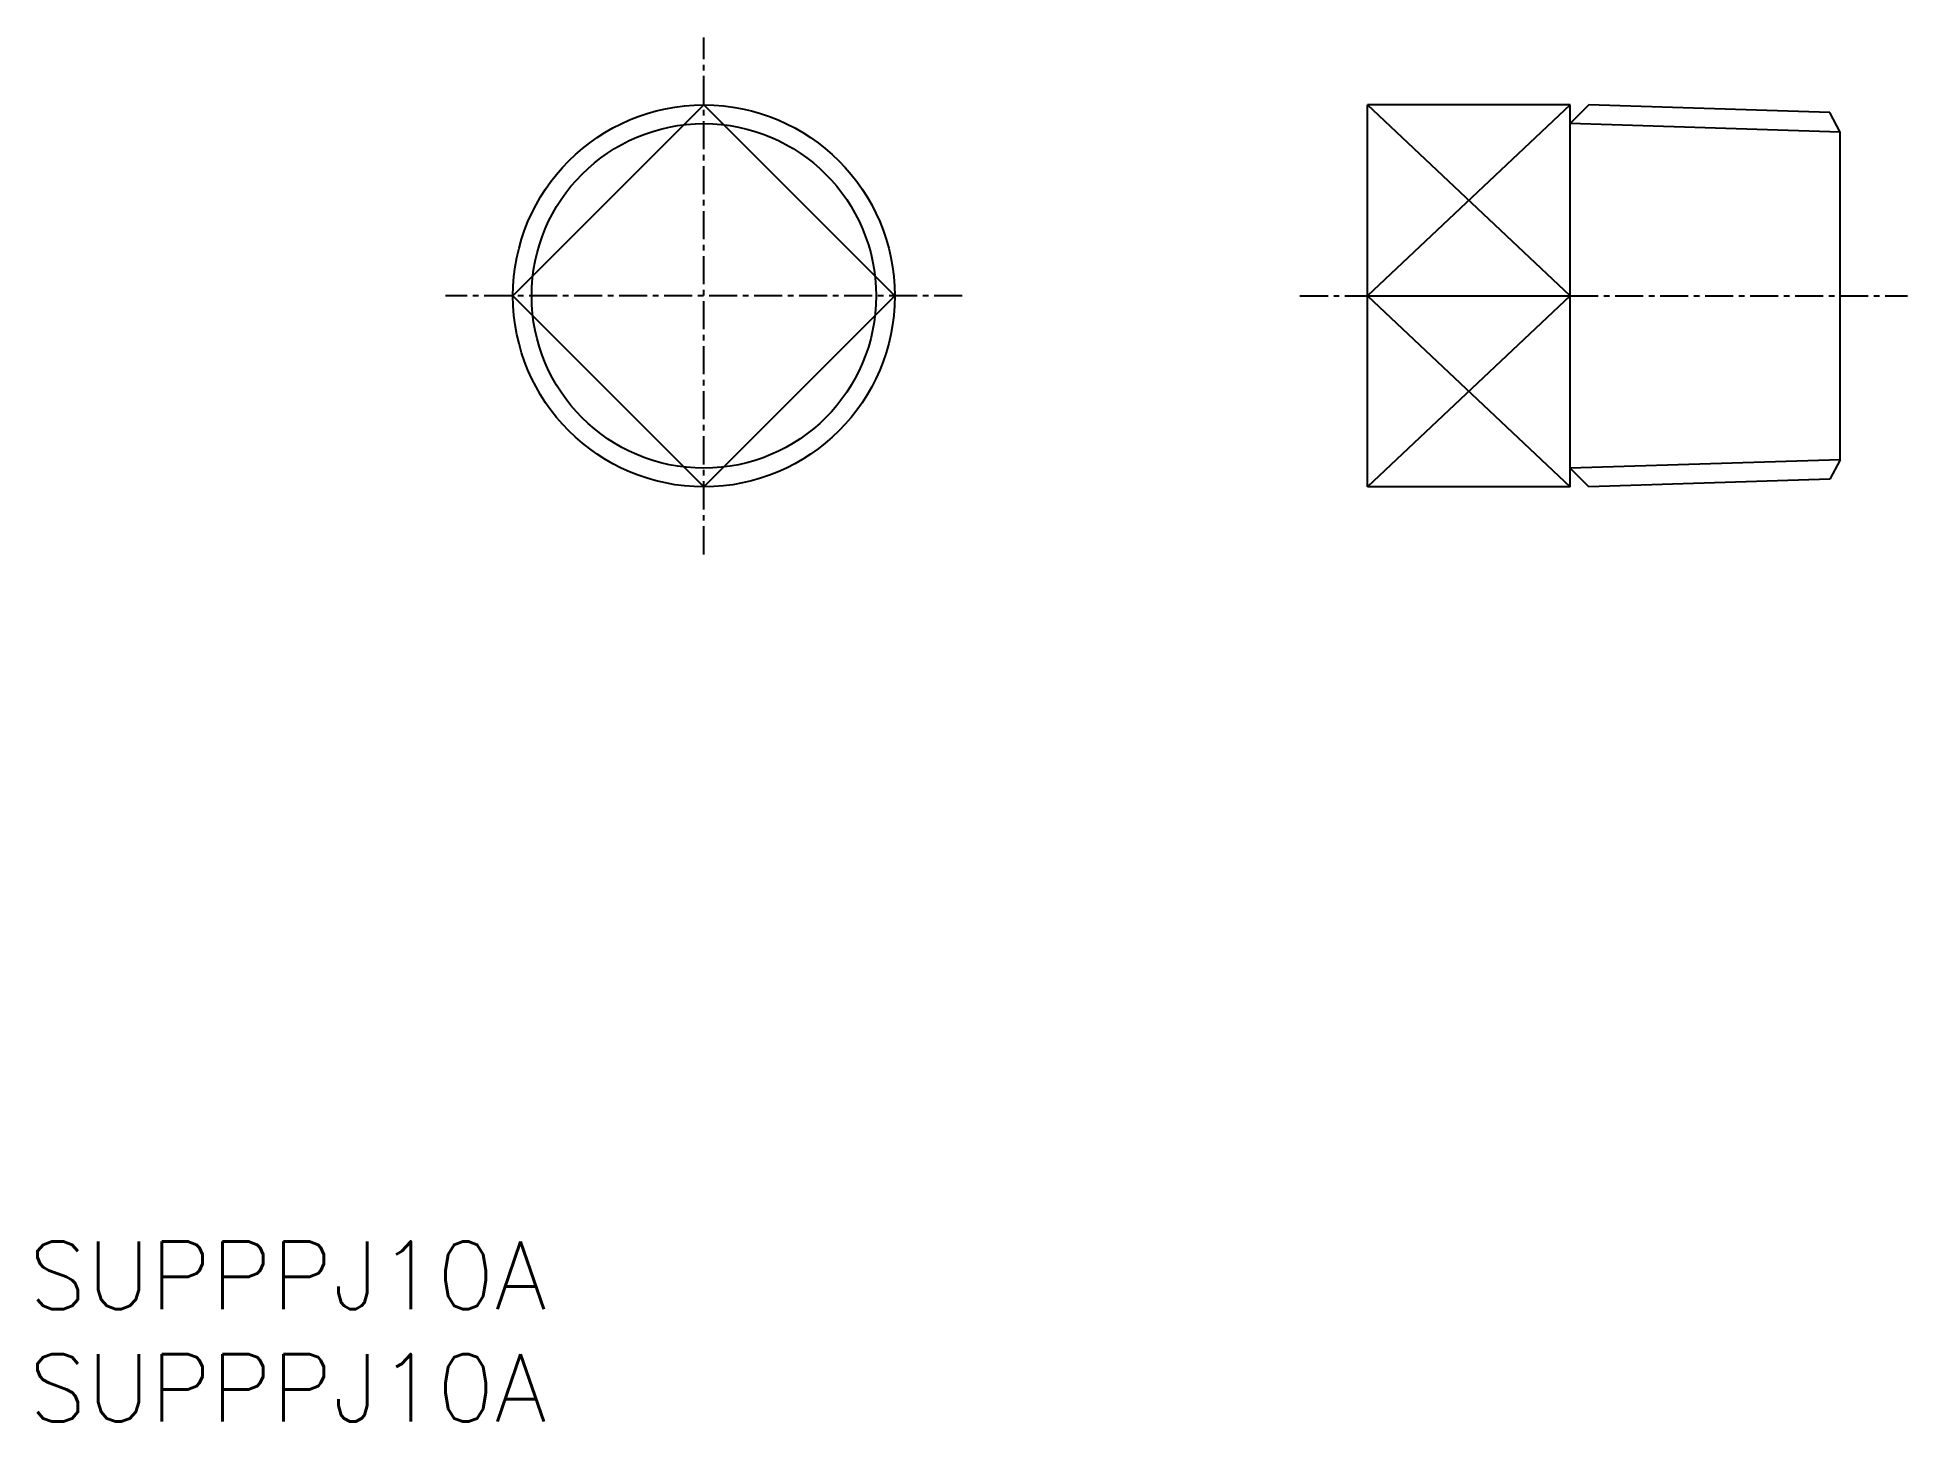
# Model space of a CAD drawing. Extents: x 0.4 to 83.5, y 0 to 61.5.
import ezdxf

# ---------------------------------------------------------------- set-up
doc = ezdxf.new("R2010")
doc.units = 0
doc.linetypes.add('CENTER', pattern=[2, 1.25, -0.25, 0.25, -0.25])
doc.layers.get('0').update_dxf_attribs({"linetype": 'CONTINUOUS'})
doc.layers.add('CENTER', color=1, linetype='CENTER')
doc.styles.get("Standard").update_dxf_attribs({"font": 'txt.shx'})

# ---------------------------------------------------------------- blocks, each defined once
blk = doc.blocks.new('*U3')
at = {"color": 7, "linetype": 'CONTINUOUS'}
blk.add_text('SUPPPJ10A', height=3, dxfattribs=at).set_placement((0, 0))
blk = doc.blocks.new('*U4')
at = {"color": 7, "linetype": 'CONTINUOUS'}
blk.add_text('SUPPPJ10A', height=3, dxfattribs=at).set_placement((0, 5))

msp = doc.modelspace()

# ---------------------------------------------------------------- linework, layer by layer
at = {"color": 7, "linetype": 'CONTINUOUS'}
for p, q in [((30, 58.485), (21.515, 50)), ((30, 58.485), (38.485, 50)), ((59.485, 41.515), (59.485, 58.485)), ((68.485, 58.485), (59.485, 58.485)), ((68.485, 50), (59.485, 58.485)), ((68.485, 58.485), (59.485, 50)), ((68.485, 41.515), (68.485, 58.485)), ((69.315, 58.482), (68.485, 57.652)), ((80.032, 58.147), (69.315, 58.482)), ((80.485, 57.277), (80.032, 58.147)), ((80.485, 42.723), (80.485, 57.277)), ((21.515, 50), (30, 41.515)), ((30, 41.515), (38.485, 50)), ((59.485, 50), (68.485, 50)), ((59.485, 50), (68.485, 41.515)), ((68.485, 50), (59.485, 41.515)), ((80.485, 42.723), (80.032, 41.853)), ((69.315, 41.518), (68.485, 42.348)), ((80.032, 41.853), (69.315, 41.518)), ((68.485, 41.515), (59.485, 41.515))]:
    msp.add_line(p, q, dxfattribs=at)
at = {"color": 3, "linetype": 'CONTINUOUS'}
for p, q in [((80.485, 57.277), (68.485, 57.652)), ((80.485, 42.723), (68.485, 42.348))]:
    msp.add_line(p, q, dxfattribs=at)
at = {"color": 7, "linetype": 'CONTINUOUS'}
for radius in [8.482, 7.652]:
    msp.add_circle((30, 50), radius, dxfattribs=at)
at = {"layer": 'CENTER', "color": 1, "linetype": 'CENTER'}
for p, q in [((30, 38.518), (30, 61.482)), ((41.482, 50), (18.518, 50)), ((56.485, 50), (83.485, 50))]:
    msp.add_line(p, q, dxfattribs=at)

# ---------------------------------------------------------------- block references
at = {"color": 7, "linetype": 'CONTINUOUS'}
for name in ['*U4', '*U3']:
    msp.add_blockref(name, (0, 0), dxfattribs=at)

doc.saveas('drawing.dxf')
